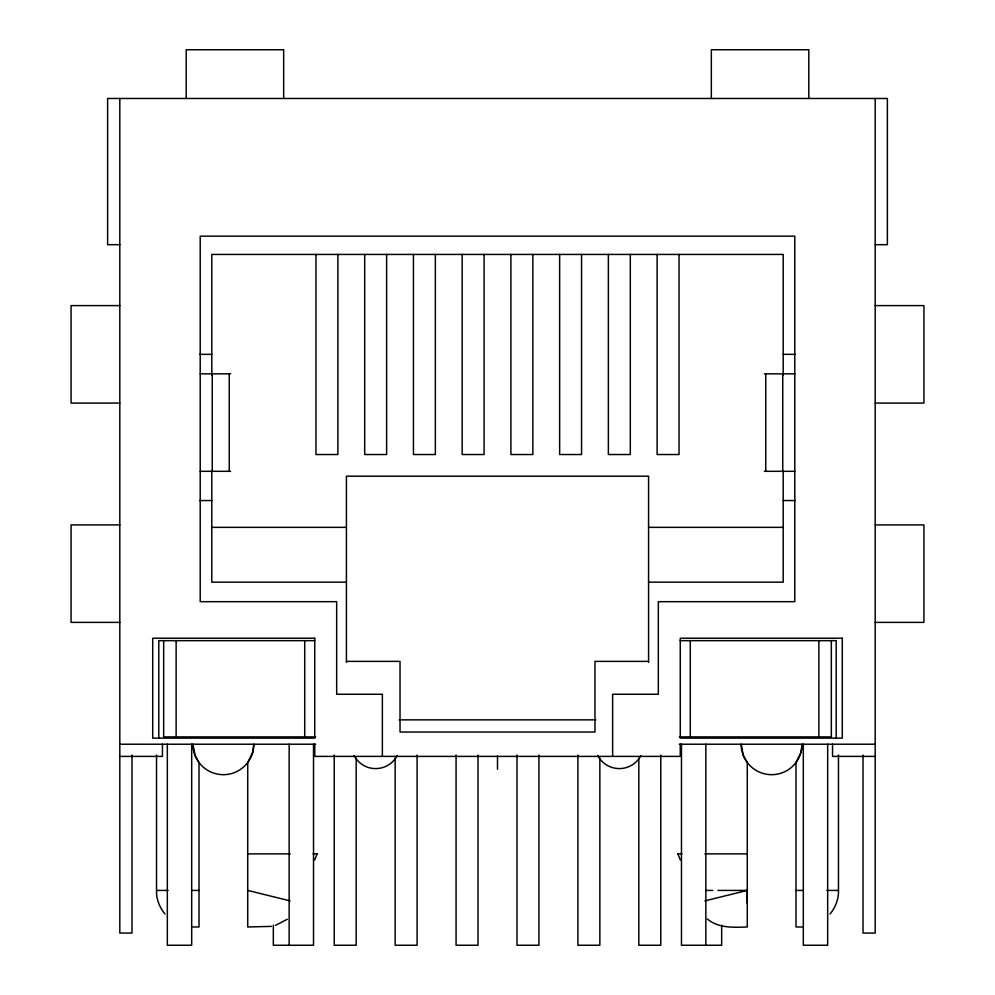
<?xml version="1.0" encoding="UTF-8"?>
<svg xmlns="http://www.w3.org/2000/svg" width="995" height="995" viewBox="0 0 995 995"><rect width="100%" height="100%" fill="white"/><g stroke="black" fill="none" stroke-linecap="round" stroke-linejoin="round"><path stroke-width="1.49" d="M164.971 913.995C159.523 907.452 156.215 898.995 156.526 890.425L156.538 754.994M271.386 926.382L247.73 926.979L247.73 762.493L252.68 752.494L253.825 744.223A30.459 30.459 0 0 1 223.365 774.682A30.459 30.459 0 0 1 192.906 744.223L195.119 755.603L199 762.493L199 926.979L192.906 926.979M747.27 903.236L747.27 897.067M747.27 896.793L747.27 890.425L717.955 890.425M838.462 754.994L838.474 890.425C838.785 898.995 835.477 907.452 830.029 913.995M314.694 859.966L317.106 853.872M287.306 919.256L275.515 925.387M747.27 890.425L704.833 900.898M119.81 244.683L107.622 244.683L107.622 98.48L887.378 98.48L887.378 244.683L875.19 244.683M119.81 305.602L71.068 305.602L71.068 403.074L119.81 403.074M875.19 305.602L923.932 305.602L923.932 403.074L875.19 403.074M199.609 354.344L211.798 354.344M783.202 354.344L795.391 354.344M200.219 373.834L230.641 373.834M764.359 373.834L794.781 373.834M200.219 471.307L230.641 471.307M764.359 471.307L794.781 471.307M199.609 500.547L211.798 500.547M783.202 500.547L795.391 500.547M119.81 524.912L71.068 524.912L71.068 622.385L119.81 622.385M875.19 524.912L923.932 524.912L923.932 622.385L875.19 622.385M211.798 527.35L346.422 527.35M648.578 527.35L783.202 527.35M346.422 582.174L211.798 582.174L211.798 471.307M648.578 582.174L783.202 582.174L783.202 471.307M314.743 640.656L158.79 640.656L158.79 738.128M680.257 640.656L836.21 640.656L836.21 738.128M346.422 661.376L400.027 661.376L400.027 732.034L594.973 732.034L594.973 661.376L648.578 661.376M399.107 719.858L595.893 719.858M315.626 736.909L163.665 736.909L163.665 640.656M679.374 736.909L831.335 736.909L831.335 640.656M119.81 744.223L315.689 744.223M679.311 744.223L875.19 744.223M119.81 756.399L162.446 756.399L162.446 744.223M875.19 756.399L832.554 756.399L832.554 744.223M247.73 853.872L290.217 853.872M313.052 853.872L317.019 853.872M677.981 853.872L681.948 853.872M704.783 853.872L747.27 853.872M156.526 890.425L168.143 890.425M191.886 890.425L199 890.425M706.151 890.425L712.743 890.425M796 890.425L803.114 890.425M826.857 890.425L838.474 890.425M802.094 926.979L796 926.979L796 762.493L800.95 752.494L802.094 744.223A30.459 30.459 0 0 1 771.635 774.682A30.459 30.459 0 0 1 741.175 744.223L743.377 755.603L747.27 762.493L747.27 926.979C733.788 927.415 718.378 928.41 707.358 918.994M290.142 900.885L247.73 890.425M677.893 853.872L680.306 859.966M875.19 98.48L875.19 933.061L863.013 933.061L863.013 755.056M827.678 744.223L827.678 945.25L803.313 945.25L803.313 744.223M818.873 640.656L818.873 736.909M808.798 98.48L808.798 49.75L711.325 49.75L711.325 98.48M783.202 375.389L783.202 254.434L211.798 254.434L211.798 375.389M782.742 373.834L782.742 471.307M765.752 373.834L765.752 471.307M721.673 925.151L721.673 945.25L681.475 945.25L681.475 744.223M705.841 744.223L705.841 945.25M690.281 640.656L690.281 736.909M680.257 744.223L680.257 756.399L314.743 756.399L314.743 744.223M679.038 254.421L679.038 454.528L657.11 454.528L657.11 254.421M660.767 755.043L660.767 945.25L638.827 945.25L638.827 758.14M648.578 662.421L648.578 476.182L346.422 476.182L346.422 662.421M630.308 254.421L630.308 454.528L608.368 454.528L608.368 254.421M612.634 756.399L612.634 694.261L658.329 694.261L658.329 601.676L794.781 601.676L794.781 236.163L200.219 236.163L200.219 601.676L336.671 601.676L336.671 694.261L382.366 694.261L382.366 756.399M599.848 758.14L599.848 945.25L577.908 945.25L577.908 755.043M581.565 254.421L581.565 454.528L559.638 454.528L559.638 254.421M538.929 755.043L538.929 945.25L516.99 945.25L516.99 755.043M532.835 254.421L532.835 454.528L510.908 454.528L510.908 254.421M497.5 755.989L497.5 769.234M484.092 254.421L484.092 454.528L462.165 454.528L462.165 254.421M478.01 755.043L478.01 945.25L456.071 945.25L456.071 755.043M435.362 254.421L435.362 454.528L413.435 454.528L413.435 254.421M417.092 755.043L417.092 945.25L395.152 945.25L395.152 758.14M386.632 254.421L386.632 454.528L364.692 454.528L364.692 254.421M356.173 758.14L356.173 945.25L334.233 945.25L334.233 755.043M337.89 254.421L337.89 454.528L315.962 454.528L315.962 254.421M313.524 744.223L313.524 945.25L273.326 945.25L273.326 925.151M304.719 640.656L304.719 736.909M289.159 744.223L289.159 945.25M283.675 98.48L283.675 49.75L186.202 49.75L186.202 98.48M229.248 373.834L229.248 471.307M212.258 373.834L212.258 471.307M191.687 744.223L191.687 945.25L167.322 945.25L167.322 744.223M176.127 640.656L176.127 736.909M131.987 755.056L131.987 933.061L119.81 933.061L119.81 98.48M640.917 755.541A24.365 24.365 0 0 1 597.759 755.541M397.241 755.541A24.365 24.365 0 0 1 354.083 755.541M314.743 638.218L152.708 638.218L152.708 738.128L314.743 738.128L314.743 638.218M842.292 638.218L680.257 638.218L680.257 738.128L842.292 738.128L842.292 638.218"/></g></svg>
